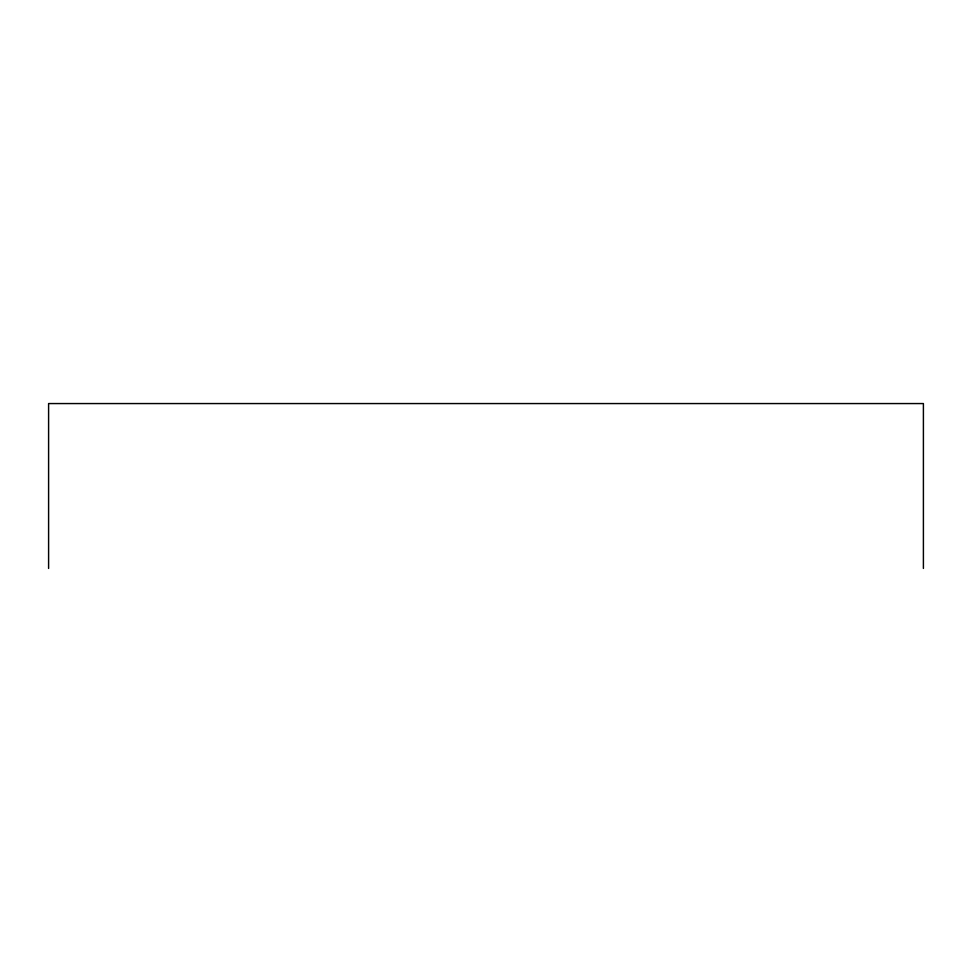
<?xml version="1.0" encoding="UTF-8"?>
<svg xmlns="http://www.w3.org/2000/svg" width="972" height="972" viewBox="0 0 972 972"><rect width="100%" height="100%" fill="white"/><g stroke="black" fill="none" stroke-linecap="round" stroke-linejoin="round"><path stroke-width="1.46" d="M923.4 568.438L923.4 403.562L48.6 403.562L48.6 568.438"/></g></svg>
